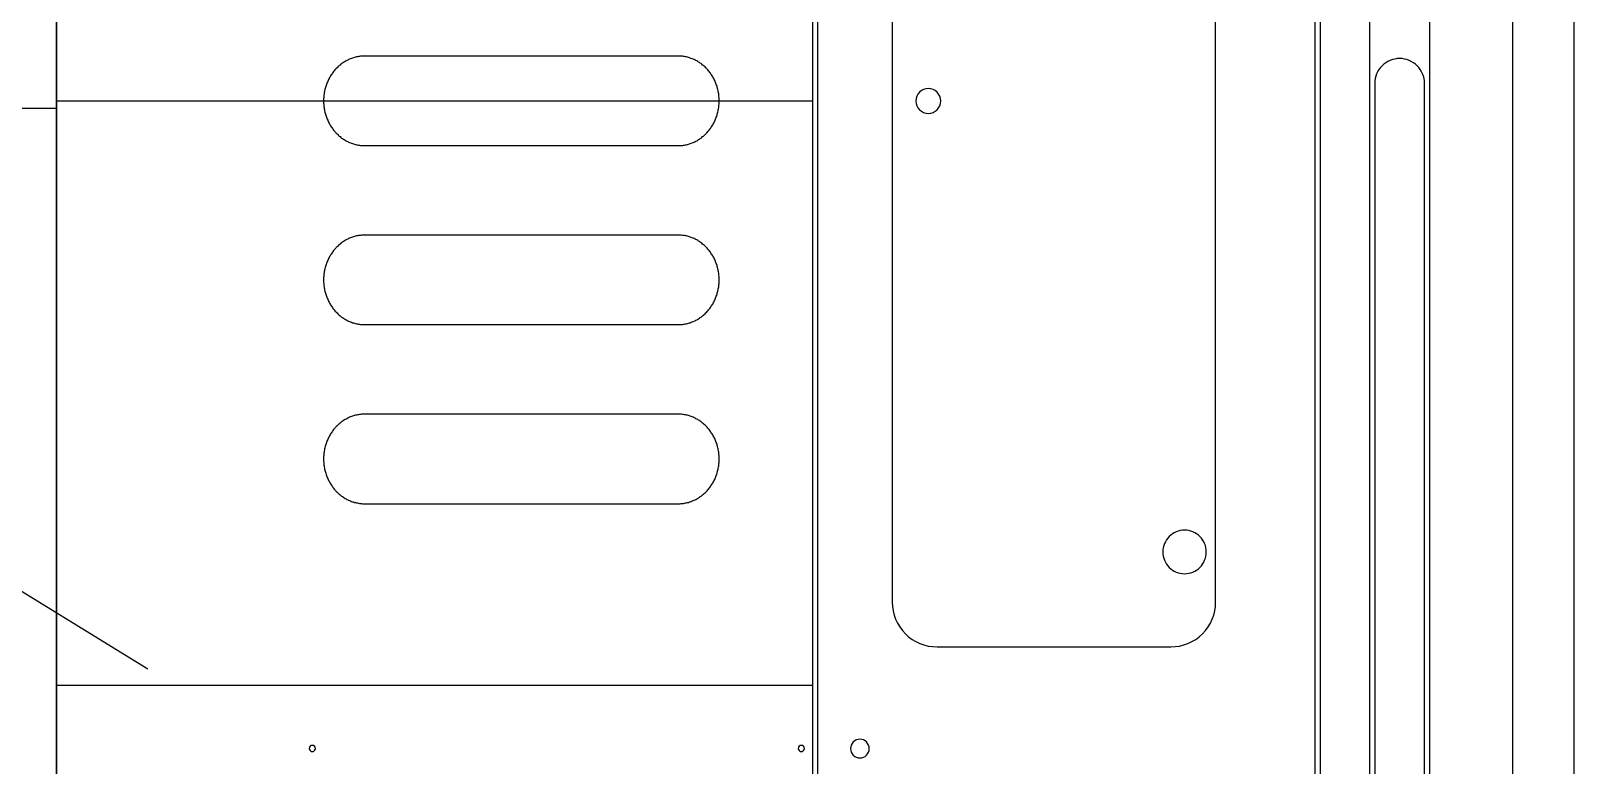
# Model space of a CAD drawing. Extents: x -841 to 4976, y -469 to 2808.
# Drawn here: x -21 to 1220, y 281 to 871 of the extents above; entities that cross this region are included whole.
import ezdxf

# ---------------------------------------------------------------- set-up
doc = ezdxf.new("R2010")
doc.units = 0
for name, color, linetype in [('DEFAULT_LAYER', 1, 'CONTINUOUS'), ('T5_LOGOLAYER_2', 18, 'CONTINUOUS'), ('T5_LOGOLAYER_20', 18, 'CONTINUOUS'), ('T5_LOGOLAYER_21', 18, 'CONTINUOUS')]:
    doc.layers.add(name, color=color, linetype=linetype)

msp = doc.modelspace()

# ---------------------------------------------------------------- linework, layer by layer
at = {"layer": 'DEFAULT_LAYER'}
for points in [[(607.7, 1630), (607.7, 0), (199.4, 15), (198.4, 15), (197.4, 15.1), (196.5, 15.2), (195.5, 15.3), (194.5, 15.5), (193.5, 15.6), (192.5, 15.8), (191.5, 16.1), (190.5, 16.3), (189.5, 16.6), (188.5, 16.9), (187.5, 17.2), (186.6, 17.5), (185.6, 17.9), (184.7, 18.3), (183.8, 18.7), (182.9, 19.1), (99.8, 167.5), (0, 167.3), (0, 1462.7)], [(0, 815), (607.7, 815)], [(0, 345), (607.7, 345)]]:
    msp.add_lwpolyline(points, dxfattribs=at)
for points in [[(611.8, 14.9), (1011.7, 24.9), (1011.7, 1604.9), (611.8, 1615.1)], [(214.7, 815), (214.7, 814.1), (214.7, 813.1), (214.8, 812.2), (214.9, 811.3), (215, 810.4), (215.1, 809.5), (215.2, 808.6), (215.4, 807.7), (215.5, 806.9), (215.7, 806), (216, 805.1), (216.2, 804.3), (216.4, 803.5), (216.7, 802.6), (217, 801.8), (217.3, 801), (217.6, 800.2), (218, 799.4), (218.3, 798.6), (218.7, 797.8), (219.1, 797.1), (219.5, 796.3), (219.9, 795.6), (220.3, 794.9), (220.8, 794.2), (221.3, 793.5), (221.7, 792.8), (222.2, 792.1), (222.7, 791.4), (223.3, 790.8), (223.8, 790.2), (224.4, 789.5), (224.9, 788.9), (225.5, 788.4), (226.1, 787.8), (226.7, 787.2), (227.3, 786.7), (228, 786.2), (228.6, 785.6), (229.2, 785.1), (229.9, 784.7), (230.6, 784.2), (231.3, 783.8), (232, 783.3), (232.7, 782.9), (233.4, 782.5), (234.1, 782.2), (234.8, 781.8), (235.6, 781.5), (236.3, 781.2), (237.1, 780.9), (237.9, 780.6), (238.7, 780.4), (239.4, 780.1), (240.2, 779.9), (241, 779.7), (241.9, 779.6), (242.7, 779.4), (243.5, 779.3), (244.3, 779.2), (245.2, 779.1), (246, 779), (246.8, 779), (247.7, 779), (499.7, 779), (500.6, 779), (501.4, 779), (502.2, 779.1), (503.1, 779.2), (503.9, 779.3), (504.7, 779.4), (505.5, 779.6), (506.4, 779.7), (507.2, 779.9), (508, 780.1), (508.7, 780.4), (509.5, 780.6), (510.3, 780.9), (511.1, 781.2), (511.8, 781.5), (512.6, 781.8), (513.3, 782.2), (514, 782.5), (514.7, 782.9), (515.4, 783.3), (516.1, 783.8), (516.8, 784.2), (517.5, 784.7), (518.2, 785.1), (518.8, 785.6), (519.4, 786.2), (520.1, 786.7), (520.7, 787.2), (521.3, 787.8), (521.9, 788.4), (522.5, 788.9), (523, 789.5), (523.6, 790.2), (524.1, 790.8), (524.7, 791.4), (525.2, 792.1), (525.7, 792.8), (526.1, 793.5), (526.6, 794.2), (527.1, 794.9), (527.5, 795.6), (527.9, 796.3), (528.3, 797.1), (528.7, 797.8), (529.1, 798.6), (529.4, 799.4), (529.8, 800.2), (530.1, 801), (530.4, 801.8), (530.7, 802.6), (531, 803.5), (531.2, 804.3), (531.4, 805.1), (531.7, 806), (531.9, 806.9), (532, 807.7), (532.2, 808.6), (532.3, 809.5), (532.4, 810.4), (532.5, 811.3), (532.6, 812.2), (532.7, 813.1), (532.7, 814.1), (532.7, 815), (532.7, 815.9), (532.7, 816.9), (532.6, 817.8), (532.5, 818.7), (532.4, 819.6), (532.3, 820.5), (532.2, 821.4), (532, 822.3), (531.9, 823.1), (531.7, 824), (531.4, 824.9), (531.2, 825.7), (531, 826.5), (530.7, 827.4), (530.4, 828.2), (530.1, 829), (529.8, 829.8), (529.4, 830.6), (529.1, 831.4), (528.7, 832.2), (528.3, 832.9), (527.9, 833.7), (527.5, 834.4), (527.1, 835.1), (526.6, 835.8), (526.1, 836.5), (525.7, 837.2), (525.2, 837.9), (524.7, 838.6), (524.1, 839.2), (523.6, 839.8), (523, 840.5), (522.5, 841.1), (521.9, 841.6), (521.3, 842.2), (520.7, 842.8), (520.1, 843.3), (519.4, 843.8), (518.8, 844.4), (518.2, 844.9), (517.5, 845.3), (516.8, 845.8), (516.1, 846.2), (515.4, 846.7), (514.7, 847.1), (514, 847.4), (513.3, 847.8), (512.6, 848.2), (511.8, 848.5), (511.1, 848.8), (510.3, 849.1), (509.5, 849.4), (508.7, 849.6), (508, 849.9), (507.2, 850.1), (506.4, 850.3), (505.5, 850.4), (504.7, 850.6), (503.9, 850.7), (503.1, 850.8), (502.2, 850.9), (501.4, 851), (500.6, 851), (499.7, 851), (247.7, 851), (246.8, 851), (246, 851), (245.2, 850.9), (244.3, 850.8), (243.5, 850.7), (242.7, 850.6), (241.9, 850.4), (241, 850.3), (240.2, 850.1), (239.4, 849.9), (238.7, 849.6), (237.9, 849.4), (237.1, 849.1), (236.3, 848.8), (235.6, 848.5), (234.8, 848.2), (234.1, 847.8), (233.4, 847.4), (232.7, 847.1), (232, 846.7), (231.3, 846.2), (230.6, 845.8), (229.9, 845.3), (229.2, 844.9), (228.6, 844.4), (228, 843.8), (227.3, 843.3), (226.7, 842.8), (226.1, 842.2), (225.5, 841.6), (224.9, 841.1), (224.4, 840.5), (223.8, 839.8), (223.3, 839.2), (222.7, 838.6), (222.2, 837.9), (221.7, 837.2), (221.3, 836.5), (220.8, 835.8), (220.3, 835.1), (219.9, 834.4), (219.5, 833.7), (219.1, 832.9), (218.7, 832.2), (218.3, 831.4), (218, 830.6), (217.6, 829.8), (217.3, 829), (217, 828.2), (216.7, 827.4), (216.4, 826.5), (216.2, 825.7), (216, 824.9), (215.7, 824), (215.5, 823.1), (215.4, 822.3), (215.2, 821.4), (215.1, 820.5), (215, 819.6), (214.9, 818.7), (214.8, 817.8), (214.7, 816.9), (214.7, 815.9)], [(214.7, 671), (214.7, 670.1), (214.7, 669.1), (214.8, 668.2), (214.9, 667.3), (215, 666.4), (215.1, 665.5), (215.2, 664.6), (215.4, 663.7), (215.5, 662.9), (215.7, 662), (216, 661.1), (216.2, 660.3), (216.4, 659.5), (216.7, 658.6), (217, 657.8), (217.3, 657), (217.6, 656.2), (218, 655.4), (218.3, 654.6), (218.7, 653.8), (219.1, 653.1), (219.5, 652.3), (219.9, 651.6), (220.3, 650.9), (220.8, 650.2), (221.3, 649.5), (221.7, 648.8), (222.2, 648.1), (222.7, 647.4), (223.3, 646.8), (223.8, 646.2), (224.4, 645.5), (224.9, 644.9), (225.5, 644.4), (226.1, 643.8), (226.7, 643.2), (227.3, 642.7), (228, 642.2), (228.6, 641.6), (229.2, 641.1), (229.9, 640.7), (230.6, 640.2), (231.3, 639.8), (232, 639.3), (232.7, 638.9), (233.4, 638.5), (234.1, 638.2), (234.8, 637.8), (235.6, 637.5), (236.3, 637.2), (237.1, 636.9), (237.9, 636.6), (238.7, 636.4), (239.4, 636.1), (240.2, 635.9), (241, 635.7), (241.9, 635.6), (242.7, 635.4), (243.5, 635.3), (244.3, 635.2), (245.2, 635.1), (246, 635), (246.8, 635), (247.7, 635), (499.7, 635), (500.6, 635), (501.4, 635), (502.2, 635.1), (503.1, 635.2), (503.9, 635.3), (504.7, 635.4), (505.5, 635.6), (506.4, 635.7), (507.2, 635.9), (508, 636.1), (508.7, 636.4), (509.5, 636.6), (510.3, 636.9), (511.1, 637.2), (511.8, 637.5), (512.6, 637.8), (513.3, 638.2), (514, 638.5), (514.7, 638.9), (515.4, 639.3), (516.1, 639.8), (516.8, 640.2), (517.5, 640.7), (518.2, 641.1), (518.8, 641.6), (519.4, 642.2), (520.1, 642.7), (520.7, 643.2), (521.3, 643.8), (521.9, 644.4), (522.5, 644.9), (523, 645.5), (523.6, 646.2), (524.1, 646.8), (524.7, 647.4), (525.2, 648.1), (525.7, 648.8), (526.1, 649.5), (526.6, 650.2), (527.1, 650.9), (527.5, 651.6), (527.9, 652.3), (528.3, 653.1), (528.7, 653.8), (529.1, 654.6), (529.4, 655.4), (529.8, 656.2), (530.1, 657), (530.4, 657.8), (530.7, 658.6), (531, 659.5), (531.2, 660.3), (531.4, 661.1), (531.7, 662), (531.9, 662.9), (532, 663.7), (532.2, 664.6), (532.3, 665.5), (532.4, 666.4), (532.5, 667.3), (532.6, 668.2), (532.7, 669.1), (532.7, 670.1), (532.7, 671), (532.7, 671.9), (532.7, 672.9), (532.6, 673.8), (532.5, 674.7), (532.4, 675.6), (532.3, 676.5), (532.2, 677.4), (532, 678.3), (531.9, 679.1), (531.7, 680), (531.4, 680.9), (531.2, 681.7), (531, 682.5), (530.7, 683.4), (530.4, 684.2), (530.1, 685), (529.8, 685.8), (529.4, 686.6), (529.1, 687.4), (528.7, 688.2), (528.3, 688.9), (527.9, 689.7), (527.5, 690.4), (527.1, 691.1), (526.6, 691.8), (526.1, 692.5), (525.7, 693.2), (525.2, 693.9), (524.7, 694.6), (524.1, 695.2), (523.6, 695.8), (523, 696.5), (522.5, 697.1), (521.9, 697.6), (521.3, 698.2), (520.7, 698.8), (520.1, 699.3), (519.4, 699.8), (518.8, 700.4), (518.2, 700.9), (517.5, 701.3), (516.8, 701.8), (516.1, 702.2), (515.4, 702.7), (514.7, 703.1), (514, 703.4), (513.3, 703.8), (512.6, 704.2), (511.8, 704.5), (511.1, 704.8), (510.3, 705.1), (509.5, 705.4), (508.7, 705.6), (508, 705.9), (507.2, 706.1), (506.4, 706.3), (505.5, 706.4), (504.7, 706.6), (503.9, 706.7), (503.1, 706.8), (502.2, 706.9), (501.4, 707), (500.6, 707), (499.7, 707), (247.7, 707), (246.8, 707), (246, 707), (245.2, 706.9), (244.3, 706.8), (243.5, 706.7), (242.7, 706.6), (241.9, 706.4), (241, 706.3), (240.2, 706.1), (239.4, 705.9), (238.7, 705.6), (237.9, 705.4), (237.1, 705.1), (236.3, 704.8), (235.6, 704.5), (234.8, 704.2), (234.1, 703.8), (233.4, 703.4), (232.7, 703.1), (232, 702.7), (231.3, 702.2), (230.6, 701.8), (229.9, 701.3), (229.2, 700.9), (228.6, 700.4), (228, 699.8), (227.3, 699.3), (226.7, 698.8), (226.1, 698.2), (225.5, 697.6), (224.9, 697.1), (224.4, 696.5), (223.8, 695.8), (223.3, 695.2), (222.7, 694.6), (222.2, 693.9), (221.7, 693.2), (221.3, 692.5), (220.8, 691.8), (220.3, 691.1), (219.9, 690.4), (219.5, 689.7), (219.1, 688.9), (218.7, 688.2), (218.3, 687.4), (218, 686.6), (217.6, 685.8), (217.3, 685), (217, 684.2), (216.7, 683.4), (216.4, 682.5), (216.2, 681.7), (216, 680.9), (215.7, 680), (215.5, 679.1), (215.4, 678.3), (215.2, 677.4), (215.1, 676.5), (215, 675.6), (214.9, 674.7), (214.8, 673.8), (214.7, 672.9), (214.7, 671.9)], [(214.7, 527), (214.7, 526.1), (214.7, 525.1), (214.8, 524.2), (214.9, 523.3), (215, 522.4), (215.1, 521.5), (215.2, 520.6), (215.4, 519.7), (215.5, 518.9), (215.7, 518), (216, 517.1), (216.2, 516.3), (216.4, 515.5), (216.7, 514.6), (217, 513.8), (217.3, 513), (217.6, 512.2), (218, 511.4), (218.3, 510.6), (218.7, 509.8), (219.1, 509.1), (219.5, 508.3), (219.9, 507.6), (220.3, 506.9), (220.8, 506.2), (221.3, 505.5), (221.7, 504.8), (222.2, 504.1), (222.7, 503.4), (223.3, 502.8), (223.8, 502.2), (224.4, 501.5), (224.9, 500.9), (225.5, 500.4), (226.1, 499.8), (226.7, 499.2), (227.3, 498.7), (228, 498.2), (228.6, 497.6), (229.2, 497.1), (229.9, 496.7), (230.6, 496.2), (231.3, 495.8), (232, 495.3), (232.7, 494.9), (233.4, 494.5), (234.1, 494.2), (234.8, 493.8), (235.6, 493.5), (236.3, 493.2), (237.1, 492.9), (237.9, 492.6), (238.7, 492.4), (239.4, 492.1), (240.2, 491.9), (241, 491.7), (241.9, 491.6), (242.7, 491.4), (243.5, 491.3), (244.3, 491.2), (245.2, 491.1), (246, 491), (246.8, 491), (247.7, 491), (499.7, 491), (500.6, 491), (501.4, 491), (502.2, 491.1), (503.1, 491.2), (503.9, 491.3), (504.7, 491.4), (505.5, 491.6), (506.4, 491.7), (507.2, 491.9), (508, 492.1), (508.7, 492.4), (509.5, 492.6), (510.3, 492.9), (511.1, 493.2), (511.8, 493.5), (512.6, 493.8), (513.3, 494.2), (514, 494.5), (514.7, 494.9), (515.4, 495.3), (516.1, 495.8), (516.8, 496.2), (517.5, 496.7), (518.2, 497.1), (518.8, 497.6), (519.4, 498.2), (520.1, 498.7), (520.7, 499.2), (521.3, 499.8), (521.9, 500.4), (522.5, 500.9), (523, 501.5), (523.6, 502.2), (524.1, 502.8), (524.7, 503.4), (525.2, 504.1), (525.7, 504.8), (526.1, 505.5), (526.6, 506.2), (527.1, 506.9), (527.5, 507.6), (527.9, 508.3), (528.3, 509.1), (528.7, 509.8), (529.1, 510.6), (529.4, 511.4), (529.8, 512.2), (530.1, 513), (530.4, 513.8), (530.7, 514.6), (531, 515.5), (531.2, 516.3), (531.4, 517.1), (531.7, 518), (531.9, 518.9), (532, 519.7), (532.2, 520.6), (532.3, 521.5), (532.4, 522.4), (532.5, 523.3), (532.6, 524.2), (532.7, 525.1), (532.7, 526.1), (532.7, 527), (532.7, 527.9), (532.7, 528.9), (532.6, 529.8), (532.5, 530.7), (532.4, 531.6), (532.3, 532.5), (532.2, 533.4), (532, 534.3), (531.9, 535.1), (531.7, 536), (531.4, 536.9), (531.2, 537.7), (531, 538.5), (530.7, 539.4), (530.4, 540.2), (530.1, 541), (529.8, 541.8), (529.4, 542.6), (529.1, 543.4), (528.7, 544.2), (528.3, 544.9), (527.9, 545.7), (527.5, 546.4), (527.1, 547.1), (526.6, 547.8), (526.1, 548.5), (525.7, 549.2), (525.2, 549.9), (524.7, 550.6), (524.1, 551.2), (523.6, 551.8), (523, 552.5), (522.5, 553.1), (521.9, 553.6), (521.3, 554.2), (520.7, 554.8), (520.1, 555.3), (519.4, 555.8), (518.8, 556.4), (518.2, 556.9), (517.5, 557.3), (516.8, 557.8), (516.1, 558.2), (515.4, 558.7), (514.7, 559.1), (514, 559.4), (513.3, 559.8), (512.6, 560.2), (511.8, 560.5), (511.1, 560.8), (510.3, 561.1), (509.5, 561.4), (508.7, 561.6), (508, 561.9), (507.2, 562.1), (506.4, 562.3), (505.5, 562.4), (504.7, 562.6), (503.9, 562.7), (503.1, 562.8), (502.2, 562.9), (501.4, 563), (500.6, 563), (499.7, 563), (247.7, 563), (246.8, 563), (246, 563), (245.2, 562.9), (244.3, 562.8), (243.5, 562.7), (242.7, 562.6), (241.9, 562.4), (241, 562.3), (240.2, 562.1), (239.4, 561.9), (238.7, 561.6), (237.9, 561.4), (237.1, 561.1), (236.3, 560.8), (235.6, 560.5), (234.8, 560.2), (234.1, 559.8), (233.4, 559.4), (232.7, 559.1), (232, 558.7), (231.3, 558.2), (230.6, 557.8), (229.9, 557.3), (229.2, 556.9), (228.6, 556.4), (228, 555.8), (227.3, 555.3), (226.7, 554.8), (226.1, 554.2), (225.5, 553.6), (224.9, 553.1), (224.4, 552.5), (223.8, 551.8), (223.3, 551.2), (222.7, 550.6), (222.2, 549.9), (221.7, 549.2), (221.3, 548.5), (220.8, 547.8), (220.3, 547.1), (219.9, 546.4), (219.5, 545.7), (219.1, 544.9), (218.7, 544.2), (218.3, 543.4), (218, 542.6), (217.6, 541.8), (217.3, 541), (217, 540.2), (216.7, 539.4), (216.4, 538.5), (216.2, 537.7), (216, 536.9), (215.7, 536), (215.5, 535.1), (215.4, 534.3), (215.2, 533.4), (215.1, 532.5), (215, 531.6), (214.9, 530.7), (214.8, 529.8), (214.7, 528.9), (214.7, 527.9)]]:
    msp.add_lwpolyline(points, close=True, dxfattribs=at)
for points in [[(671.8, 411.9, 0.414214), (707.8, 375.9), (895.8, 375.9, 0.414214), (931.8, 411.9), (931.8, 1217.9, 0.414214), (895.8, 1253.9), (707.8, 1253.9, 0.414214), (671.8, 1217.9)], [(700.8, 824.9, 0.414214), (690.8, 814.9, 0.414214), (700.8, 804.9, 0.414214), (710.8, 814.9, 0.414214)], [(906.8, 469.7, 0.414214), (889.3, 452.2, 0.414214), (906.8, 434.7, 0.414214), (924.3, 452.2, 0.414214)], [(645.8, 301.6, 0.414214), (638.3, 294.1, 0.414214), (645.8, 286.6, 0.414214), (653.3, 294.1, 0.414214)], [(205.7, 296.7, 0.414214), (203.2, 294.2, 0.414214), (205.7, 291.7, 0.414214), (208.2, 294.2, 0.414214)], [(598.7, 296.7, 0.414214), (596.2, 294.2, 0.414214), (598.7, 291.7, 0.414214), (601.2, 294.2, 0.414214)]]:
    msp.add_lwpolyline(points, format="xyb", close=True, dxfattribs=at)
at = {"layer": 'T5_LOGOLAYER_2'}
msp.add_lwpolyline([(73.3, 358), (-366.4, 628.4)], dxfattribs=at)
at = {"layer": 'T5_LOGOLAYER_20'}
for points in [[(0, 0), (1220, 0), (1220, 2440), (0, 2440)], [(1103.7, 25), (1170.7, 25), (1170.7, 1209), (1103.7, 1209)]]:
    msp.add_lwpolyline(points, close=True, dxfattribs=at)
for points in [[(1015.7, 45, 0.414214), (1035.7, 25, 0.414214), (1055.7, 45), (1055.7, 1225, 0.414214), (1035.7, 1245, 0.414214), (1015.7, 1225)], [(1059.7, 45, 0.414214), (1079.7, 25, 0.414214), (1099.7, 45), (1099.7, 829, 0.414214), (1079.7, 849, 0.414214), (1059.7, 829)]]:
    msp.add_lwpolyline(points, format="xyb", close=True, dxfattribs=at)
at = {"layer": 'T5_LOGOLAYER_21'}
msp.add_lwpolyline([(-108.1, 809.1), (0, 809.1)], dxfattribs=at)

doc.saveas('drawing.dxf')
